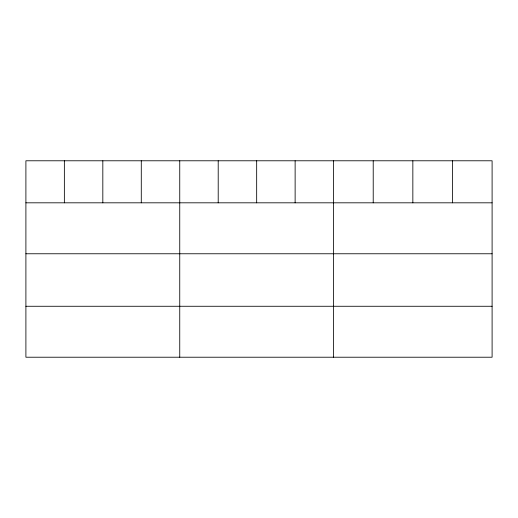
<?xml version="1.0" encoding="UTF-8"?>
<svg xmlns="http://www.w3.org/2000/svg" width="518" height="518" viewBox="0 0 518 518"><rect width="100%" height="100%" fill="white"/><g stroke="black" fill="none" stroke-linecap="round" stroke-linejoin="round"><path stroke-width="0.78" d="M492.1 202.816L492.1 357.219L25.9 357.219L25.9 160.781L492.1 160.781L492.1 202.816L25.9 202.816M25.9 253.768L492.1 253.768M25.9 306.267L492.1 306.267M452.473 160.781L452.473 202.816M412.846 160.781L412.846 202.816M373.219 160.781L373.219 202.816M333.592 160.781L333.592 357.219M295.13 160.781L295.13 202.816M256.669 160.781L256.669 202.816M218.207 160.781L218.207 202.816M179.746 160.781L179.746 357.219M141.284 160.781L141.284 202.816M102.823 160.781L102.823 202.816M64.362 160.781L64.362 202.816"/></g></svg>
